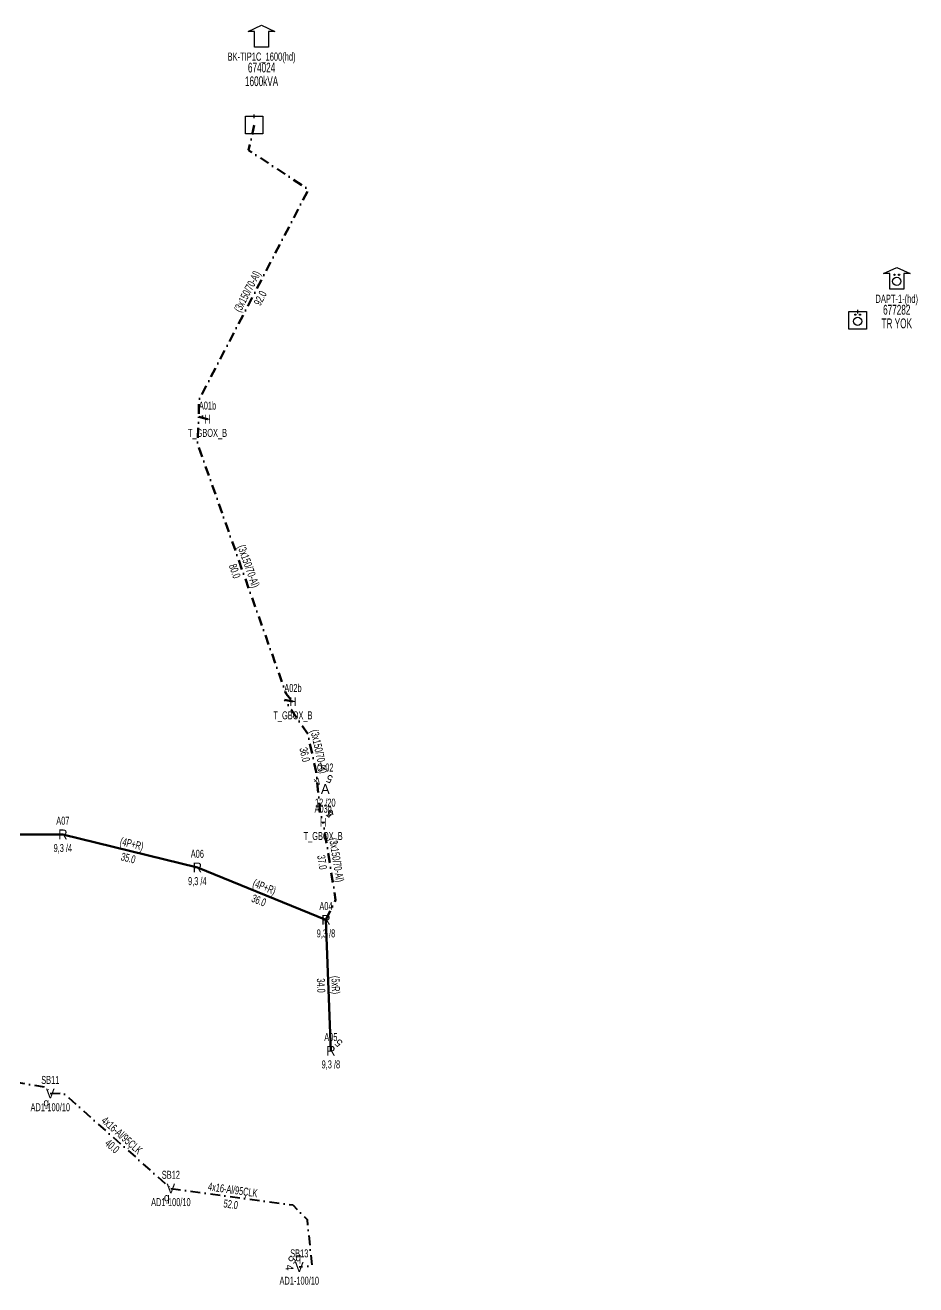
# Model space of a CAD drawing. Header units: millimetres. Extents: x 595692 to 597161, y 4087450 to 4088540.
# Drawn here: x 596846.4 to 597074.5, y 4087972.6 to 4088295.2 of the extents above; entities that cross this region are included whole.
import ezdxf
from ezdxf.enums import TextEntityAlignment as Align

# ---------------------------------------------------------------- set-up
doc = ezdxf.new("R2010")
doc.units = ezdxf.units.MM
doc.linetypes.add('DASHDOT', pattern=[5, 2.5, -1.25, 0, -1.25])
for name, color, linetype, lineweight in [('DIREK_AG_MEVCUT', 120, 'Continuous', 25), ('DIREK_AYD_YENI', 152, 'Continuous', 25), ('DIREK_BOX_MEVCUT', 5, 'Continuous', 25), ('DIREK_OG_MEVCUT', 16, 'Continuous', 25), ('HAT_AG_HAVAI_MEVCUT', 126, 'Continuous', 50), ('HAT_AYD_YERALTI_YENI', 4, 'DASHDOT', 40), ('HAT_BOX_YERALTI_MEVCUT', 192, 'DASHDOT', 50), ('TRAFO_MEVCUT', 5, 'Continuous', 30)]:
    doc.layers.add(name, color=color, linetype=linetype, lineweight=lineweight)
doc.styles.add('Direk', font='B_CAD')
doc.styles.get("Standard").update_dxf_attribs({"font": 'Arial'})

# ---------------------------------------------------------------- blocks, each defined once
blk = doc.blocks.new('MEV_BINA_KARE')
at = {"layer": 'TRAFO_MEVCUT', "linetype": 'Continuous'}
for p, q in [((-2.25, -2.25), (-2.25, 2.25)), ((-2.25, 2.25), (2.25, 2.25)), ((0, 1.8), (0, 2.7)), ((2.25, 2.25), (2.25, -2.25)), ((2.25, -2.25), (-2.25, -2.25))]:
    blk.add_line(p, q, dxfattribs=at)
blk = doc.blocks.new('MEV_BETKOSK')
at = {"layer": 'TRAFO_MEVCUT', "linetype": 'Continuous'}
for p, q in [((-3.4, 2), (0, 3.6)), ((0, 3.6), (3.4, 2)), ((-1.8, 2), (-3.4, 2)), ((-1.8, -2), (-1.8, 2)), ((3.4, 2), (1.8, 2)), ((1.8, 2), (1.8, -2)), ((1.8, -2), (-1.8, -2))]:
    blk.add_line(p, q, dxfattribs=at)
blk = doc.blocks.new('MEV_OZELBINA_KARE')
at = {"layer": 'TRAFO_MEVCUT', "linetype": 'Continuous'}
for p, q in [((-2.25, 2.25), (2.25, 2.25)), ((-2.25, -2.25), (-2.25, 2.25)), ((0, 1.8), (0, 2.7)), ((2.25, 2.25), (2.25, -2.25)), ((2.25, -2.25), (-2.25, -2.25))]:
    blk.add_line(p, q, dxfattribs=at)
for centre, radius in [((0, -0.215091), 1.049264), ((-0.592312, 1.488957), 0.15614), ((0.592312, 1.488957), 0.15614)]:
    blk.add_circle(centre, radius, dxfattribs=at)
blk = doc.blocks.new('MEV_DAPT_OZEL')
at = {"layer": 'TRAFO_MEVCUT', "linetype": 'Continuous'}
for p, q in [((-3.4, 2), (0, 3.6)), ((0, 3.6), (3.4, 2)), ((-1.8, 2), (-3.4, 2)), ((-1.8, -2), (-1.8, 2)), ((1.8, 2), (1.8, -2)), ((3.4, 2), (1.8, 2)), ((1.8, -2), (-1.8, -2))]:
    blk.add_line(p, q, dxfattribs=at)
for centre, radius in [((0, 0), 1.049264), ((-0.592312, 1.704048), 0.15614), ((0.592312, 1.704048), 0.15614)]:
    blk.add_circle(centre, radius, dxfattribs=at)

msp = doc.modelspace()

# ---------------------------------------------------------------- linework, layer by layer
at = {"layer": 'HAT_AG_HAVAI_MEVCUT'}
for p, q in [((596856.072644, 4088087.938352), (596822.725095, 4088087.801681)), ((596890.513556, 4088079.464794), (596856.072644, 4088087.938352)), ((596923.451, 4088066.071), (596890.513556, 4088079.464794)), ((596924.703163, 4088032.518661), (596923.451, 4088066.071))]:
    msp.add_line(p, q, dxfattribs=at)
at = {"layer": 'HAT_AYD_YERALTI_YENI', "flags": 128}
for points in [[(596827.101932, 4088022.534659), (596828.303369, 4088023.962368), (596828.088674, 4088026.624587), (596842.541793, 4088024.737008), (596851.85956, 4088023.148264), (596852.86301, 4088021.5438)], [(596852.86301, 4088021.5438), (596856.199788, 4088021.691791), (596883.735894, 4087997.242876)], [(596883.735894, 4087997.242876), (596914.952746, 4087993.01072), (596918.614742, 4087989.288566), (596919.814731, 4087977.442288), (596916.617632, 4087977.117959)]]:
    msp.add_lwpolyline(points, dxfattribs=at)
at = {"layer": 'HAT_BOX_YERALTI_MEVCUT', "flags": 128}
for points in [[(596905.060993, 4088269.623462), (596903.649491, 4088263.185043), (596918.956563, 4088253.071442), (596890.939155, 4088199.22335), (596890.939155, 4088195.396582), (596893.113279, 4088194.27769)], [(596893.113279, 4088194.27769), (596890.933337, 4088194.87791), (596890.523327, 4088188.044395), (596913.24643, 4088123.954176), (596914.99006, 4088121.930446)], [(596914.99006, 4088121.930446), (596912.863613, 4088122.375058), (596918.793573, 4088113.630929), (596920.946916, 4088103.916959), (596921.999661, 4088093.293801), (596922.732121, 4088091.021269)], [(596923.451, 4088066.071), (596925.931179, 4088071.157257), (596922.732121, 4088091.021269)]]:
    msp.add_lwpolyline(points, dxfattribs=at)

# ---------------------------------------------------------------- block references
at = {"layer": 'TRAFO_MEVCUT'}
for name, p in [('MEV_BETKOSK', (596906.965686, 4088291.600937)), ('MEV_BETKOSK', (596906.965686, 4088291.600937)), ('MEV_BINA_KARE', (596905.060993, 4088269.623462)), ('MEV_BINA_KARE', (596905.060993, 4088269.623462)), ('MEV_DAPT_OZEL', (597069.605047, 4088229.578834)), ('MEV_DAPT_OZEL', (597069.605047, 4088229.578834)), ('MEV_OZELBINA_KARE', (597059.605047, 4088219.578834)), ('MEV_OZELBINA_KARE', (597059.605047, 4088219.578834))]:
    msp.add_blockref(name, p, dxfattribs=at)

# ---------------------------------------------------------------- texts
at = {"layer": 'DIREK_AG_MEVCUT', "width": 0.53}
for s, p in [('A07', (596856.072644, 4088091.438352)), ('9,3 /4', (596856.072644, 4088084.438352)), ('A06', (596890.513556, 4088082.964794)), ('9,3 /4', (596890.513556, 4088075.964794)), ('A04', (596923.451, 4088069.571)), ('9,3 /8', (596923.451, 4088062.571)), ('A05', (596924.703163, 4088036.018661)), ('9,3 /8', (596924.703163, 4088029.018661))]:
    msp.add_text(s, height=2.05, dxfattribs=at).set_placement(p, align=Align.MIDDLE_CENTER)
at = {"layer": 'DIREK_AG_MEVCUT', "style": 'Direk'}
for p in [(596856.072644, 4088087.938352), (596890.513556, 4088079.464794), (596923.451, 4088066.071), (596924.703163, 4088032.518661)]:
    msp.add_text('R', height=2.5, dxfattribs=at).set_placement(p, align=Align.MIDDLE_CENTER)
at = {"layer": 'DIREK_AG_MEVCUT', "color": 32, "style": 'Direk'}
msp.add_text('5', height=2, rotation=495.000001, dxfattribs=at).set_placement((596926.683062, 4088034.49856), align=Align.MIDDLE_CENTER)
at = {"layer": 'DIREK_AYD_YENI', "width": 0.53}
for s, p in [('SB11', (596852.86301, 4088025.0438)), ('AD1-100/10', (596852.86301, 4088018.0438)), ('SB12', (596883.735894, 4088000.742876)), ('AD1-100/10', (596883.735894, 4087993.742876)), ('SB13', (596916.617632, 4087980.617959)), ('AD1-100/10', (596916.617632, 4087973.617959))]:
    msp.add_text(s, height=2.05, dxfattribs=at).set_placement(p, align=Align.MIDDLE_CENTER)
at = {"layer": 'DIREK_AYD_YENI', "style": 'Direk'}
for p in [(596852.86301, 4088021.5438), (596883.735894, 4087997.242876), (596916.617632, 4087977.117959)]:
    msp.add_text('V', height=2.5, dxfattribs=at).set_placement(p, align=Align.MIDDLE_CENTER)
at = {"layer": 'DIREK_AYD_YENI', "color": 4, "style": 'Direk'}
for p in [(596851.835462, 4088019.264734), (596882.686197, 4087994.973926), (596916.365315, 4087979.605194)]:
    msp.add_text('q', height=2, dxfattribs=at).set_placement(p, align=Align.MIDDLE_CENTER)
at = {"layer": 'DIREK_AYD_YENI', "color": 32, "style": 'Direk'}
for s, rotation, p in [('5', 227.896269, (596914.762802, 4087978.995289)), ('4', 272.89627, (596914.120826, 4087976.99164))]:
    msp.add_text(s, height=2, rotation=rotation, dxfattribs=at).set_placement(p, align=Align.MIDDLE_CENTER)
at = {"layer": 'DIREK_BOX_MEVCUT', "width": 0.53}
for s, p in [('A01b', (596893.113279, 4088197.77769)), ('T_GBOX_B', (596893.113279, 4088190.77769)), ('A02b', (596914.99006, 4088125.430446)), ('T_GBOX_B', (596914.99006, 4088118.430446)), ('A03b', (596922.732121, 4088094.521269)), ('T_GBOX_B', (596922.732121, 4088087.521269))]:
    msp.add_text(s, height=2.05, dxfattribs=at).set_placement(p, align=Align.MIDDLE_CENTER)
at = {"layer": 'DIREK_BOX_MEVCUT', "style": 'Direk', "width": 0.8}
for p in [(596893.113279, 4088194.27769), (596914.99006, 4088121.930446), (596922.732121, 4088091.021269)]:
    msp.add_text('H', height=2.25, dxfattribs=at).set_placement(p, align=Align.MIDDLE_CENTER)
at = {"layer": 'DIREK_BOX_MEVCUT', "color": 32, "style": 'Direk'}
for s, rotation, p in [('5', 143.932327, (596924.380594, 4088093.284571)), ('4', 499.574407, (596924.547809, 4088093.152766))]:
    msp.add_text(s, height=2, rotation=rotation, dxfattribs=at).set_placement(p, align=Align.MIDDLE_CENTER)
at = {"layer": 'DIREK_OG_MEVCUT', "width": 0.53}
for s, p in [('O-02', (596923.273, 4088105.062)), ('12 /20', (596923.273, 4088096.062))]:
    msp.add_text(s, height=2.05, dxfattribs=at).set_placement(p, align=Align.MIDDLE_CENTER)
at = {"layer": 'DIREK_OG_MEVCUT', "color": 32, "style": 'Direk'}
for s, rotation, p in [('4', 225.000001, (596921.293101, 4088101.541899)), ('5', 157.500002, (596924.344514, 4088102.148863))]:
    msp.add_text(s, height=2, rotation=rotation, dxfattribs=at).set_placement(p, align=Align.MIDDLE_CENTER)
at = {"layer": 'DIREK_OG_MEVCUT', "style": 'Direk'}
msp.add_text('A', height=2.5, dxfattribs=at).set_placement((596923.273, 4088099.562), align=Align.MIDDLE_CENTER)
at = {"layer": 'HAT_AG_HAVAI_MEVCUT', "lineweight": 30, "width": 0.53}
for s, rotation, p in [('(4P+R)', 346.177945, (596873.496172, 4088084.526959)), ('(4P+R)', 337.871207, (596907.302464, 4088073.555286)), ('(5xR)', 272.137269, (596924.92649, 4088049.32653))]:
    msp.add_text(s, height=2.05, rotation=rotation, dxfattribs=at).set_placement(p, align=Align.CENTER)
for s, rotation, p in [('35.0', 346.177945, (596873.090029, 4088082.876187)), ('36.0', 337.871207, (596906.662092, 4088071.980508)), ('34.0', 272.137269, (596923.227673, 4088049.263131))]:
    msp.add_text(s, height=2.05, rotation=rotation, dxfattribs=at).set_placement(p, align=Align.TOP_CENTER)
at = {"layer": 'HAT_AYD_YERALTI_YENI', "lineweight": 30, "width": 0.53}
for rotation, p in [(318.398586, (596870.532194, 4088010.102948)), (351.947533, (596899.463388, 4087995.876297))]:
    msp.add_text('4x16-Al/95ÇLK', height=2.05, rotation=rotation, dxfattribs=at).set_placement(p, align=Align.CENTER)
for s, rotation, p in [('40.0', 318.398586, (596869.403488, 4088008.831719)), ('52.0', 351.947533, (596899.225253, 4087994.193058))]:
    msp.add_text(s, height=2.05, rotation=rotation, dxfattribs=at).set_placement(p, align=Align.TOP_CENTER)
at = {"layer": 'HAT_BOX_YERALTI_MEVCUT', "lineweight": 30, "width": 0.53}
for rotation, p in [(422.511834, (596904.193819, 4088226.539726)), (289.521895, (596902.686015, 4088156.283328)), (282.498919, (596920.700099, 4088108.957902)), (279.148811, (596925.170837, 4088081.224413))]:
    msp.add_text('(3x150/70-Al)', height=2.05, rotation=rotation, dxfattribs=at).set_placement(p, align=Align.CENTER)
for s, rotation, p in [('92.0', 422.511834, (596905.701899, 4088225.755065)), ('80.0', 289.521895, (596901.083741, 4088155.715244)), ('36.0', 282.498919, (596919.040389, 4088108.589986)), ('37.0', 279.148811, (596923.492463, 4088080.954114))]:
    msp.add_text(s, height=2.05, rotation=rotation, dxfattribs=at).set_placement(p, align=Align.TOP_CENTER)
at = {"layer": 'TRAFO_MEVCUT', "width": 0.6}
for s, height, p in [('BK-TIP1C_1600(hd)', 2.1, (596906.965686, 4088286.100937)), ('BK-TIP1C_1600(hd)', 2.1, (596906.965686, 4088286.100937)), ('674024', 2.5, (596906.965686, 4088283.100937)), ('674024', 2.5, (596906.965686, 4088283.100937)), ('1600kVA', 2.5, (596906.965686, 4088279.600937)), ('1600kVA', 2.5, (596906.965686, 4088279.600937)), ('DAPT-1-(hd)', 2.1, (597069.605047, 4088224.078834)), ('DAPT-1-(hd)', 2.1, (597069.605047, 4088224.078834)), ('677282', 2.5, (597069.605047, 4088221.078834)), ('677282', 2.5, (597069.605047, 4088221.078834)), ('TR YOK', 2.5, (597069.605047, 4088217.578834)), ('TR YOK', 2.5, (597069.605047, 4088217.578834))]:
    msp.add_text(s, height=height, dxfattribs=at).set_placement(p, align=Align.CENTER)

doc.saveas('drawing.dxf')
